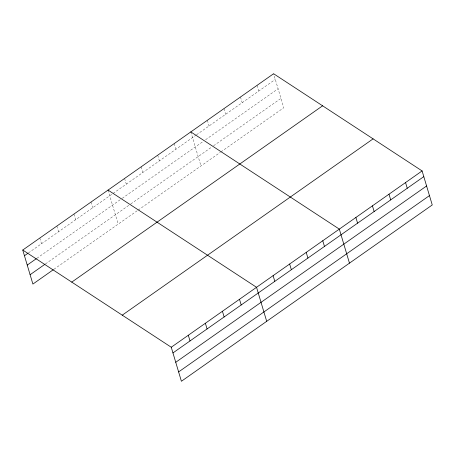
<?xml version="1.0" encoding="UTF-8"?>
<svg xmlns="http://www.w3.org/2000/svg" width="455" height="455" viewBox="0 0 455 455"><rect width="100%" height="100%" fill="white"/><g stroke="black" fill="none" stroke-linecap="round" stroke-linejoin="round"><path stroke-width="0.34" stroke-dasharray="2.27 1.71" d="M28.426 252.929L195.94 135.192M196.509 134.794L275.292 79.42M36.9 258.286L121.656 198.716M122.23 198.312L203.294 141.334M205.58 139.731L278.079 88.77M45.46 263.923L130.238 204.335M130.807 203.937L211.302 147.357M213.588 145.754L280.951 98.411M53.935 269.28L137.592 210.477M138.161 210.079L220.374 152.3M220.942 151.896L283.744 107.761L273.597 73.733M257.041 85.369L258.736 91.057M240.485 97.006L242.179 102.694M223.928 108.643L225.623 114.33M207.372 120.279L209.072 125.967M190.816 131.916L200.962 165.938M174.259 143.547L175.96 149.24M157.709 155.183L159.404 160.877M141.152 166.82L142.847 172.513M124.596 178.457L126.291 184.144M108.04 190.093L118.181 224.122M90.983 202.083L92.678 207.77M73.92 214.072L75.621 219.759M56.864 226.061L58.558 231.749M39.807 238.05L41.502 243.738"/><path stroke-width="0.68" d="M22.75 250.04L273.597 73.733L422.103 170.932L432.25 204.96L181.403 381.267L171.256 347.239L22.75 250.04L32.897 284.068L53.366 269.678M24.445 255.727L27.857 253.327M27.232 265.077L36.332 258.685M30.104 274.712L44.891 264.321M71.759 282.117L322.606 105.81M122.253 315.161L373.1 138.86M171.256 347.239L422.103 170.932M172.957 352.926L423.804 176.625M175.744 362.282L426.591 185.976M178.616 371.917L429.463 195.61M190.816 131.916L339.328 229.115L349.468 263.144M108.04 190.093L256.546 287.298L266.693 321.321M405.553 182.569L407.248 188.262M388.997 194.205L390.691 199.899M372.44 205.842L374.135 211.53M355.884 217.479L357.579 223.166M322.771 240.752L324.466 246.439M306.215 252.388L307.91 258.076M289.659 264.025L291.354 269.713M273.102 275.662L274.797 281.349M239.489 299.288L241.184 304.975M222.432 311.271L224.127 316.964M205.376 323.26L207.07 328.954M188.313 335.25L190.014 340.943"/></g></svg>
